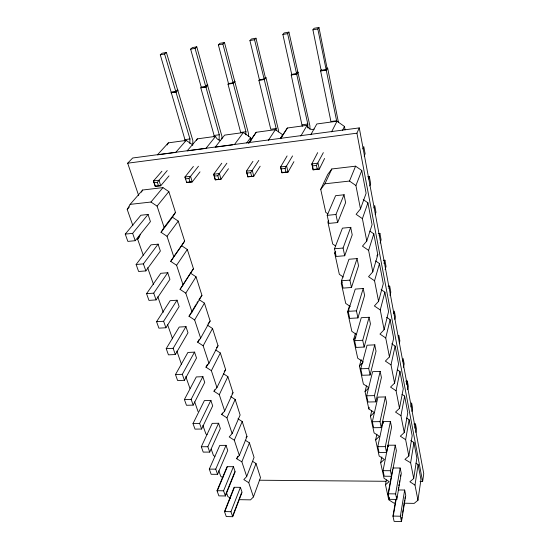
<?xml version="1.0" encoding="UTF-8"?>
<svg xmlns="http://www.w3.org/2000/svg" width="549" height="549" viewBox="0 0 549 549"><rect width="100%" height="100%" fill="white"/><g stroke="black" fill="none" stroke-linecap="round" stroke-linejoin="round"><path stroke-width="0.82" d="M309.897 129.18L309.897 125.831L288.925 32.117L284.176 32.954L282.872 34.477L291.718 74.424L291.217 75.028L302.252 126.352M307.79 127.931L307.811 124.033L287.642 33.64L288.925 32.117M278.46 131.904L278.473 130.25L265.963 77.615L265.304 77.354L255.992 38.217L251.38 39.034L249.919 40.564L259.409 79.77L258.922 80.36L270.774 129.248L276.168 128.507L254.558 39.748L255.992 38.217M276.147 130.051L276.168 128.507M248.402 136.694L248.464 133.421L224.479 42.513L219.977 43.309L218.365 44.846L228.487 83.565L228.013 84.148L240.661 132.453L245.938 131.726L222.894 44.05L224.479 42.513M245.87 134.78L245.938 131.726M221.899 138.842L221.954 136.413L196.768 46.816L192.37 47.598L190.64 49.136L201.27 87.277L200.81 87.854L214.096 135.473L214.048 136.982M219.092 140.05L219.257 134.759L195.06 48.36L196.768 46.816M192.699 145.327L192.857 140.53L166.409 52.478L162.133 53.232L160.274 54.783L184.944 139.624L184.889 141.114M189.796 143.406L189.968 138.931L164.57 54.028L166.409 52.478M420.054 481.569L422.62 481.597L423.746 473.677L359.272 127.89L132.686 157.995L127.677 163.19L138.684 195.602M403.975 503.207L414.179 503.378L417.954 500.263L420.946 479.565L418.105 464.571L415.977 463.178M417.954 500.263L414.996 485.103L418.105 464.571M414.996 485.103L409.883 481.775L413.706 478.508L416.869 458.058L413.925 442.535L410.762 440.456M260.157 166.223L253.775 176.215L247.928 176.908L246.412 171.164L252.945 161.331M401.621 518.915L401.889 517.275M402.156 515.628L402.417 513.988M402.685 512.347L404.682 500.043M404.949 498.403L405.217 496.763M413.706 478.508L410.638 462.793L413.925 442.535M395.877 499.213L392.947 516.06L394.107 521.372L401.497 521.55L405.745 495.294L404.668 490.037L398.293 489.962M415.916 432.427L416.465 429.044L415.531 423.993L413.884 424.013M401.497 521.55L400.365 516.225L404.668 490.037M414.838 428.206L415.531 423.993M410.638 462.793L404.949 459.389L408.82 455.965L412.182 435.796L409.129 419.724L406.548 418.015M392.562 469.656L388.081 493.791L389.282 499.302L396.797 499.418L401.285 473.458L400.166 468.009L392.871 467.988M412.004 411.441L412.58 408.099L411.613 402.884L410.878 407.042M393.221 516.238L396.152 499.391M396.659 498.403L396.948 496.728M398.251 489.193L398.547 487.519M398.835 485.844L399.123 484.17M399.418 482.496L399.706 480.821M400.434 476.635L400.722 474.96M396.797 499.418L395.623 493.894L400.166 468.009M408.82 455.965L405.636 439.667L409.129 419.724M405.636 439.667L400.324 436.181L404.249 432.585L407.797 412.731L404.634 396.069L402.005 394.326M389.282 499.302L389.591 497.634M388.363 493.97L396.378 450.647L395.259 445.184L390.449 470.713L391.629 476.264L384.238 476.216L383.024 470.678L388.088 445.225L395.513 445.184M407.694 389.646L408.312 386.304L407.344 381.088L405.711 381.136M406.713 384.417L407.344 381.088M404.249 432.585L400.942 415.675L404.634 396.069M395.465 503.062L393.77 503.035L388.761 499.81L385.473 484.808L386.407 479.943M400.942 415.675L395.527 412.093L399.5 408.319L403.254 388.822L399.974 371.543L397.298 369.751M386.551 452.41L391.574 427.177L390.414 421.502L385.323 446.639L386.551 452.41L379.036 452.438L377.774 446.68L383.12 421.618L390.668 421.502M403.494 367.288L404.16 363.939L403.158 358.545L402.65 361.05M399.5 408.319L396.069 390.764L399.974 371.543M385.473 484.808L389.145 481.597L384.046 478.296L380.642 462.759L381.836 456.919M396.069 390.764L390.545 387.093L394.573 383.12L398.547 364.021L395.136 346.083L391.725 343.791M381.281 427.623L386.592 402.815L385.384 396.927L380.004 421.625L381.281 427.623L373.629 427.719L372.325 421.742L377.966 397.112L385.645 396.92M399.322 343.324L399.864 340.812L398.828 335.233L398.279 337.731M380.642 462.759L384.355 459.396L379.16 456.013L375.633 439.907L376.889 434.156M394.573 383.12L391.005 364.879L395.136 346.083M391.005 364.879L385.364 361.105L389.447 356.932L393.654 338.28L390.113 319.642L386.633 317.288M375.797 401.841L381.411 377.52L380.162 371.405L374.466 395.603L375.797 401.841L368.008 402.019L366.65 395.802L372.62 371.666L380.423 371.392M394.841 319.388L395.417 316.883L394.34 311.105L393.757 313.596M375.633 439.907L379.393 436.373L374.095 432.907L370.438 416.211L371.762 410.549M389.447 356.932L385.734 337.964L390.113 319.642M370.438 416.211L374.246 412.498L368.846 408.943L369.23 407.337M385.734 337.964L379.983 334.087L384.122 329.695L388.575 311.53L384.897 292.164L381.109 289.584M368.846 408.943L365.044 391.609L366.499 385.823M370.088 375.008L376.031 351.23L374.727 344.868L368.708 368.509L370.088 375.008L362.162 375.276L360.748 368.798L367.055 345.218L375.001 344.854M389.982 295.424L390.813 292.102L389.701 286.118L388.157 286.228M389.069 288.596L389.701 286.118M384.122 329.695L380.258 309.952L384.897 292.164M380.258 309.952L374.377 305.971L378.57 301.346L383.291 283.73L379.469 263.582L375.598 260.926M365.044 391.609L368.901 387.718L363.39 384.067L359.444 366.066L361.201 359.595M364.145 347.057L370.438 323.889L369.079 317.267L362.704 340.284L364.145 347.057L356.075 347.421L354.592 340.668L361.269 317.713L369.353 317.253M385.151 269.724L386.043 266.43L384.89 260.233L383.319 260.356M383.984 263.499L384.89 260.233M378.57 301.346L374.548 280.779L379.469 263.582M374.548 280.779L368.544 276.689L372.792 271.817L377.801 254.805L373.814 233.826L369.861 231.102M363.349 361.969L357.728 358.229L353.625 339.515L355.478 333.202M357.941 317.919L364.611 295.431L363.198 288.534L356.438 310.851L357.941 317.919L349.72 318.386L348.183 311.345L355.251 289.076L363.479 288.513M380.134 243.07L381.095 239.817L379.901 233.387L378.302 233.531M379.174 235.802L379.901 233.387M372.792 271.817L368.599 250.378L373.814 233.826M356.301 334.355L351.84 331.363L347.572 311.901L349.61 305.491M351.477 287.511L358.545 265.778L357.07 258.593L349.905 280.134L351.477 287.511L343.098 288.088L341.492 280.738L348.972 259.252L357.358 258.572M375.187 214.604L375.969 212.209L374.727 205.539L373.924 207.961M368.599 250.378L362.464 246.165L366.766 241.025L372.078 224.685L367.926 202.835L363.212 199.555M350.269 306.493L345.719 303.419L341.272 283.154L341.814 281.603M366.766 241.025L362.395 218.653L367.926 202.835M344.717 255.752L352.218 234.869L350.681 227.375L343.077 248.038L344.717 255.752L336.18 256.452L334.499 248.772L342.432 228.144L350.976 227.348M369.779 185.946L370.644 183.551L369.353 176.62L367.706 176.805M362.395 218.653L356.116 214.316L360.48 208.894L366.114 193.303L361.784 170.513L355.594 166.175L331.816 168.975L327.719 174.452L320.726 189.398L325.763 212.381L327.849 213.815M239.481 499.672L250.564 499.858L253.432 496.927L260.494 477.596L256.006 463.514L252.588 461.338M368.482 178.995L369.353 176.62M253.432 496.927L248.745 482.695L256.006 463.514M343.331 277.032L339.337 274.322L334.712 253.206L335.309 251.641M232.447 516.547L241.512 492.899M232.714 516.712L242.068 492.275L240.407 487.34L234.114 487.265L224.486 511.572L226.263 516.554L232.714 516.712L230.951 511.716L240.407 487.34M248.745 482.695L243.818 479.586L246.707 476.518L254.063 457.406L249.424 442.865L245.245 440.195M360.48 208.894L355.91 185.528L361.784 170.513M224.747 511.737L234.375 487.43M246.707 476.518L241.855 461.805L249.424 442.865M337.656 222.551L345.616 202.615L344.01 194.785L335.94 214.481L337.656 222.551L328.947 223.381L327.19 215.352L335.604 195.684L344.305 194.758M364.179 156.108L365.112 153.775L363.774 146.576L362.807 148.937M225.454 495.02L234.897 471.632M225.406 495.973L235.157 471.797L233.435 466.691L227.06 466.677L217.027 490.71L218.866 495.871L225.406 495.973L223.587 490.799L233.435 466.691M241.855 461.805L236.427 458.621L239.33 455.416L247.002 436.558L242.212 421.529L237.957 418.798M236.839 458.621L237.806 456.267M320.726 189.398L324.926 183.812L349.487 181.06L355.594 166.175M217.294 490.881L227.32 466.842M328.528 220.41L327.87 221.981L332.694 244.003L335.412 245.863M239.33 455.416L234.313 440.202L242.212 421.529M217.569 474.329L227.746 450.454L226.016 445.349L215.743 469.141L217.569 474.329L211.152 474.288L209.299 469.121L219.765 445.39L226.236 445.349M234.313 440.202L229.201 436.942L232.131 433.593L240.126 415.003L235.171 399.459L230.745 396.611M293.921 161.66L288.04 172.084L282.021 172.798L280.601 166.944L287.093 155.937M422.62 481.597L356.932 133.187L359.272 127.89M232.131 433.593L226.929 417.837L235.171 399.459M209.725 452.088L220.341 428.549L218.557 423.258L207.838 446.714L209.725 452.088L203.219 452.108L201.305 446.749L212.216 423.361L218.777 423.258M226.929 417.837L221.727 414.502L224.671 410.995L233.016 392.713L227.883 376.635L223.381 373.711M221.727 414.502L222.427 412.978M324.926 183.812L331.816 168.975M224.671 410.995L219.291 394.676L227.883 376.635M201.6 429.03L212.683 405.862L210.83 400.393L199.637 423.464L201.6 429.03L194.998 429.119L193.008 423.567L204.4 400.557L211.056 400.386M342.562 130.305L344.429 126.448L337.017 121.219L316.821 123.978L310.809 134.725M219.291 394.676L213.986 391.259L216.951 387.587L225.653 369.649L220.341 352.993L215.75 350.008M213.986 391.259L214.714 389.763M324.596 158.455L319.319 169.14L313.136 169.874L311.818 163.931L317.672 152.636M323.34 152.636L316.437 165.427L317.219 169.01L319.319 169.14L318.022 163.183L311.818 163.931L312.621 165.887L313.136 169.874M216.951 387.587L211.372 370.678L220.341 352.993M193.173 405.121L204.743 382.372L202.828 376.696L191.141 399.349L193.173 405.121L186.468 405.279L184.409 399.521L196.302 376.93L203.055 376.689M331.575 131.884L337.017 121.219M211.372 370.678L205.964 367.178L208.949 363.321L218.035 345.76L212.532 328.508L207.186 325.008M205.964 367.178L207.488 364.241M184.43 380.313L196.521 358.023L194.531 352.135L182.316 374.315L184.43 380.313L177.622 380.546L175.488 374.562L187.909 352.444L194.765 352.129M208.949 363.321L203.157 345.788L212.532 328.508M200.646 338.157L210.137 321.014L204.434 303.13L198.978 299.541L201.95 295.355L196.034 276.806L190.469 273.127L193.461 268.736L187.312 249.479L181.637 245.705L170.732 261.393L176.6 265.277L183.078 284.917L180.045 289.364L185.788 293.145L192.026 312.045L189.014 316.279L194.641 319.957L200.646 338.157L197.647 342.199L203.157 345.788M197.647 342.199L199.301 339.207M132.858 225.543L127.21 209.437L130.12 204.379L142.637 190.016L162.929 187.614L168.845 191.601L175.481 212.394L172.461 217.226L161.042 232.309L167.033 236.296L173.772 256.719L170.732 261.393M292.562 155.93L285.055 168.433L281.342 168.879M141.409 192.143L142.637 190.016M175.344 354.544L187.991 332.763L185.926 326.662L173.148 348.306L175.344 354.544L168.44 354.853L166.217 348.642L179.207 327.046L186.159 326.648M194.641 319.957L204.434 303.13M300.825 136.049L307.09 125.309A5.099 4.721 35.6 0 0 314.206 129.111M167.109 144.977L168.351 142.857L186.186 140.407L192.685 144.854M189.014 316.279L191.615 311.914M192.479 310.459L195.945 304.633M196.817 303.178L197.681 301.724M192.026 312.045L201.95 295.355M196.487 140.283L197.345 138.863L215.62 136.351A4.975 4.323 43 0 0 220.176 140.318M143.268 255.251L137.627 239.144L140.523 234.334M161.042 232.309L164.103 227.396L175.481 212.394M321.453 69.75L320.643 71.006L326.49 70.1L327.671 68.213L327.012 67.946L318.948 27.45L314.076 28.308L312.916 29.824L321.158 70.396L320.643 71.006L330.923 121.521L336.606 120.746L317.816 28.967L318.948 27.45M165.908 327.76L179.132 306.555L176.991 300.214L163.623 321.275L165.908 327.76L158.887 328.158L156.582 321.7L170.169 300.687L177.231 300.2M185.788 293.145L196.034 276.806M327.012 67.946L325.948 69.641L321.158 70.396L326.49 70.1M280.415 138.369L282.701 134.745L275.392 129.66L256.184 132.288L248.56 143.069M280.539 138.334L287.381 128.006L307.09 125.309M280.608 138.732L287.381 128.006M180.045 289.364L190.469 273.127M183.078 284.917L193.461 268.736M258.812 160.418L250.68 172.647L247.077 173.079M181.637 245.705L184.642 241.1L178.26 221.103L172.461 217.226M268.31 140.379L275.392 129.66M252.197 138.293L256.184 132.288M156.088 299.898L169.936 279.324L167.713 272.743L153.713 293.152L146.556 293.674L148.964 300.399L156.088 299.898L153.713 293.152M176.6 265.277L187.312 249.479M173.772 256.719L184.642 241.1M146.556 293.674L160.788 273.306L167.953 272.723M291.217 75.028L296.92 74.136L298.251 72.248M297.599 71.988L296.398 73.683L291.718 74.424L296.92 74.136M228.459 168.735L221.007 179.214L215.304 179.894L213.685 174.225L221.789 163.225M246.734 142.994L250.598 137.559L243.351 132.542L224.637 135.116L215.194 147.173L232.742 144.84M226.874 163.211L217.802 175.701L214.288 176.119L213.685 174.225L219.401 173.532L221.007 179.214L215.263 179.53L214.288 176.119M145.869 270.904L160.377 251.03L158.064 244.181L143.392 263.877L136.125 264.501L138.629 271.501L145.869 270.904L143.392 263.877M167.033 236.296L178.26 221.103M208.167 323.677L210.137 321.014M234.416 144.62L243.351 132.542M193.392 166.443L184.965 176.984L185.514 178.864L188.945 178.446L198.47 166.237M161.9 171.233L153.548 180.889L154.036 182.742L157.364 182.343L167.212 170.567M136.125 264.501L151.03 244.84L158.311 244.161M216.567 347.668L218.035 345.76M200.008 171.851L192.232 181.911L186.674 182.57L186.536 182.22L192.232 181.911L190.537 176.304L184.965 176.984L186.674 182.57M137.627 239.144L139.707 236.523M258.922 80.36L264.46 79.502L265.963 77.615M265.304 77.354L263.952 79.049L259.409 79.77L264.46 79.502M135.219 240.695L150.44 221.597L148.031 214.474L132.638 233.373L125.254 234.107L127.862 241.402L135.219 240.695L132.638 233.373M224.198 371.467L225.653 369.649M215.62 136.351L205.93 148.402L187.168 150.893L197.345 138.863M164.103 227.396L157.083 206.129L168.845 191.601M334.712 253.206L335.734 251.95M130.12 204.379L150.961 202.032L162.929 187.614M125.254 234.107L140.887 215.235L148.278 214.446M232.049 393.873L233.016 392.713M168.989 175.9L160.74 185.734L155.34 186.379L154.036 182.742M341.272 283.154L342.288 281.96M376.765 256.006L377.801 254.805M127.21 209.437L129.392 206.918M186.186 140.407L175.714 152.43L157.419 154.859L168.351 142.857M228.013 84.148L233.428 83.304L235.089 81.41M234.43 81.156L232.934 82.858L228.487 83.565L233.428 83.304M347.572 311.901L349.075 310.199M246.055 437.622L247.002 436.558M353.625 339.515L355.882 337.052M200.81 87.854L206.095 87.03L207.886 85.143L206.383 85.376M207.227 84.889L205.607 86.591L201.27 87.277L206.095 87.03M359.444 366.066L362.793 362.553M170.979 92.815L176.126 92.012L178.061 90.125M177.396 89.878L175.653 91.573L171.432 92.246L176.126 92.012M190.64 49.136L195.06 48.36M160.274 54.783L164.57 54.028M218.365 44.846L222.894 44.05M282.872 34.477L287.642 33.64M249.919 40.564L254.558 39.748M312.916 29.824L317.816 28.967M214.096 135.473L219.257 134.759M184.944 139.624L189.968 138.931M302.266 124.795L307.811 124.033M127.677 163.19L356.932 133.187M312.621 165.887L316.437 165.427M155.113 186.042L160.74 185.734L158.963 180.23L153.548 180.889L155.34 186.379M247.99 176.531L253.775 176.215L252.272 170.458L246.412 171.164L247.928 176.908M282.193 172.4L288.04 172.084L286.647 166.217L280.601 166.944L282.021 172.798M313.41 169.463L317.219 169.01M327.19 215.352L335.94 214.481M334.499 248.772L343.077 248.038M341.492 280.738L349.905 280.134M156.582 321.7L163.623 321.275M348.183 311.345L356.438 310.851M166.217 348.642L173.148 348.306M354.592 340.668L362.704 340.284M175.488 374.562L182.316 374.315M360.748 368.798L368.708 368.509M184.409 399.521L191.141 399.349M366.65 395.802L374.466 395.603M193.008 423.567L199.637 423.464M372.325 421.742L380.004 421.625M201.305 446.749L207.838 446.714M377.774 446.68L385.323 446.639M209.299 469.121L215.743 469.141M383.024 470.678L390.449 470.713M259.265 480.224L385.844 481.288M217.027 490.71L223.587 490.799M388.081 493.791L395.623 493.894M224.486 511.572L230.951 511.716M392.947 516.06L400.365 516.225M230.587 498.266L227.828 496.536L226.463 492.625M222.86 477.671L220.753 476.34L218.77 470.685M214.872 456.377L213.437 455.471L211.221 449.13M207.145 434.691L205.875 433.882L202.869 425.317M150.961 202.032L157.083 206.129M349.487 181.06L355.91 185.528M147.633 267.706L153.576 284.656M157.81 296.741L163.259 312.278M167.63 324.768L172.558 338.829M176.853 351.072L181.541 364.454M185.761 376.484L189.94 388.418M194.655 401.875L198.045 411.544M157.364 182.343L158.441 185.644M188.945 178.446L189.961 181.815M217.802 175.701L218.77 179.111M250.68 172.647L251.586 176.099M250.598 137.559L251.216 139.968M285.055 168.433L285.899 171.961M383.12 421.618L383.463 423.231M388.088 445.225L388.418 446.783M327.671 68.213L338.479 122.592M344.429 126.448L345.081 129.804M215.263 179.53L215.304 179.894M251.758 138.966L248.869 143.049L251.758 138.966"/></g></svg>
